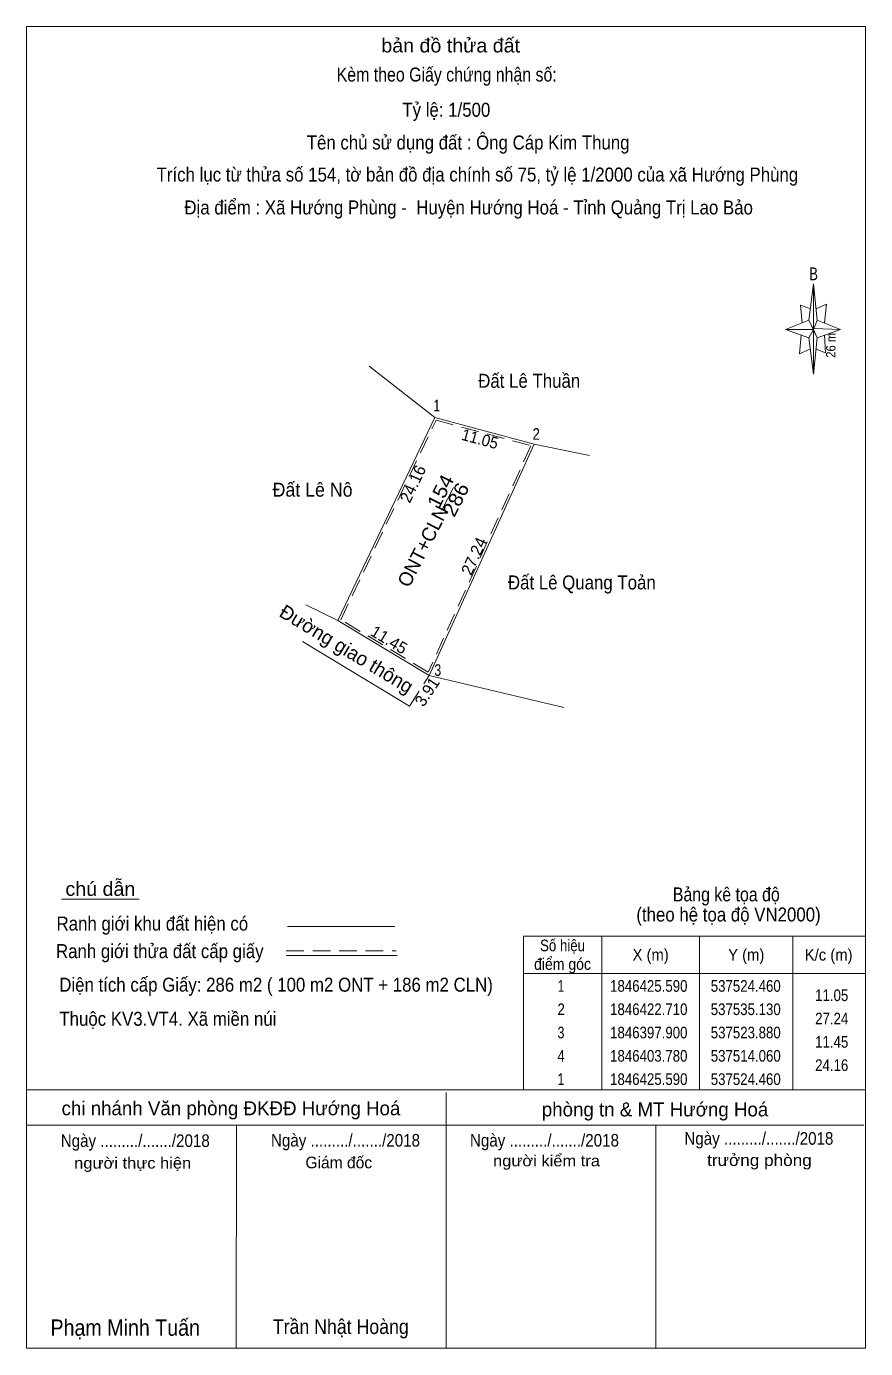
# Model space of a CAD drawing. Header units: metres. Extents: x 536922 to 537571, y 1846317 to 1846468.
# Drawn here: x 537480.7 to 537570.7, y 1846325.7 to 1846467.5 of the extents above; entities that cross this region are included whole.
import ezdxf
from ezdxf.enums import TextEntityAlignment as Align

# ---------------------------------------------------------------- set-up
doc = ezdxf.new("R2010")
doc.units = ezdxf.units.M
doc.header["$LTSCALE"] = 0.63
doc.linetypes.add('DOTTED', pattern=[1.5, 0.3, -1.2])
doc.linetypes.add('MEDIUM_DASHED', pattern=[4.5, 3, -1.5])
for name, color, linetype, lineweight in [('1', 7, 'DOTTED', 13), ('10', 7, 'Continuous', 13), ('11', 7, 'Continuous', 13), ('17', 7, 'Continuous', 13), ('6', 7, 'Continuous', 13), ('63', 7, 'Continuous', 13)]:
    doc.layers.add(name, color=color, linetype=linetype, lineweight=lineweight)

msp = doc.modelspace()

# ---------------------------------------------------------------- linework, layer by layer
at = {"layer": '1', "linetype": 'MEDIUM_DASHED'}
msp.add_lwpolyline([(537524.6, 1846425.29), (537534.78, 1846422.55), (537523.77, 1846398.26), (537514.38, 1846403.88)], close=True, dxfattribs=at)
at = {"layer": '10'}
for p, q in [((537514.06, 1846403.78), (537524.46, 1846425.59)), ((537535.13, 1846422.71), (537523.88, 1846397.9)), ((537523.88, 1846397.9), (537514.06, 1846403.78)), ((537521.77, 1846394.61), (537510.29, 1846401.55)), ((537538.32, 1846394.46), (537523.88, 1846397.9))]:
    msp.add_line(p, q, dxfattribs=at)
at = {"layer": '10', "linetype": 'MEDIUM_DASHED'}
msp.add_line((537521.77, 1846394.61), (537523.88, 1846397.9), dxfattribs=at)
at = {"layer": '10'}
msp.add_lwpolyline([(537541.07, 1846421.49), (537535.13, 1846422.71), (537524.46, 1846425.59), (537517.42, 1846431.07)], dxfattribs=at)
at = {"layer": '11'}
msp.add_line((537525.22, 1846415.62), (537526.47, 1846418.08), dxfattribs=at)
at = {"layer": '17'}
msp.add_line((537484.42, 1846373.91), (537492.76, 1846373.91), dxfattribs=at)
for points in [[(537525.67, 1846325.7), (537525.67, 1846325.73), (537525.69, 1846353.17)], [(537503.17, 1846325.72), (537503.17, 1846325.73), (537503.19, 1846349.63)], [(537548.17, 1846325.68), (537548.17, 1846325.73), (537548.19, 1846349.63)]]:
    msp.add_lwpolyline(points, dxfattribs=at)
at = {"layer": '6'}
for p, q in [((537480.67, 1846325.73), (537480.67, 1846467.53)), ((537564.58, 1846436.02), (537565.08, 1846439.92)), ((537565.48, 1846436.02), (537567.98, 1846435.02)), ((537564.58, 1846434.12), (537562.08, 1846435.02)), ((537565.48, 1846434.12), (537565.08, 1846430.22)), ((537566.28, 1846434.42), (537566.38, 1846432.52)), ((537566.38, 1846432.52), (537565.38, 1846432.92)), ((537508.68, 1846370.98), (537520.18, 1846370.98)), ((537508.53, 1846367.86), (537520.43, 1846367.86)), ((537480.67, 1846353.43), (537570.67, 1846353.43)), ((537480.67, 1846349.63), (537570.47, 1846349.63)), ((537570.67, 1846325.73), (537480.67, 1846325.73))]:
    msp.add_line(p, q, dxfattribs=at)
at = {"layer": '6', "linetype": 'MEDIUM_DASHED'}
msp.add_line((537508.54, 1846368.35), (537520.34, 1846368.35), dxfattribs=at)
at = {"layer": '6'}
for points in [[(537480.67, 1846467.53), (537570.67, 1846467.53), (537570.67, 1846325.73)], [(537564.78, 1846437.22), (537563.68, 1846437.62), (537563.88, 1846435.72)], [(537565.38, 1846437.22), (537566.48, 1846437.72), (537566.28, 1846435.72)], [(537565.08, 1846435.02), (537564.58, 1846436.02), (537562.08, 1846435.02)], [(537565.08, 1846435.02), (537565.48, 1846434.12), (537567.98, 1846435.02)], [(537563.78, 1846434.42), (537563.58, 1846432.42), (537564.68, 1846432.92)]]:
    msp.add_lwpolyline(points, dxfattribs=at)
for points in [[(537565.08, 1846439.92), (537565.48, 1846436.02), (537565.08, 1846435.02)], [(537565.08, 1846435.02), (537562.08, 1846435.02), (537564.58, 1846436.02), (537565.48, 1846434.12), (537567.98, 1846435.02), (537565.08, 1846435.12)], [(537565.08, 1846435.02), (537565.08, 1846430.22), (537564.58, 1846434.12)]]:
    msp.add_lwpolyline(points, close=True, dxfattribs=at)
at = {"layer": '63'}
for p, q in [((537510.64, 1846405.47), (537514.06, 1846403.78)), ((537542.37, 1846369.93), (537542.37, 1846353.43)), ((537552.87, 1846369.93), (537552.87, 1846353.43)), ((537562.87, 1846369.93), (537562.87, 1846353.43)), ((537533.97, 1846365.93), (537570.67, 1846365.93))]:
    msp.add_line(p, q, dxfattribs=at)
msp.add_lwpolyline([(537533.97, 1846369.93), (537570.67, 1846369.93), (537570.67, 1846353.43), (537533.97, 1846353.43)], close=True, dxfattribs=at)

# ---------------------------------------------------------------- texts
at = {"layer": '11'}
for s, width, p in [('Đất Lê Thuần', 0.9, (537534.595, 1846428.76)), ('Đất Lê Nô', 0.95, (537511.36, 1846417.08)), ('Đất Lê Quang Toản', 0.9, (537540.24, 1846407.13))]:
    msp.add_text(s, height=1.5, dxfattribs=dict(at, width=width)).set_placement(p, align=Align.CENTER)
at = {"layer": '11', "width": 1.1}
for s, p in [('154', (537525.7432, 1846417.3084)), ('286', (537527.3906, 1846416.4234))]:
    msp.add_text(s, height=1.5, rotation=62.903, dxfattribs=at).set_placement(p, align=Align.CENTER)
at = {"layer": '11'}
for s, rotation, p in [('ONT+CLN', 62.903, (537523.8593, 1846411.4184)), ('Đường giao thông', 328.846, (537514.612, 1846400.0977))]:
    msp.add_text(s, height=1.5, rotation=rotation, dxfattribs=at).set_placement(p, align=Align.CENTER)
at = {"layer": '6'}
for s, height, width, p in [('bản đồ thửa đất', 1.5, 1.05, (537526.17, 1846464.74)), ('Kèm theo Giấy chứng nhận số:', 1.5, 0.85, (537525.745, 1846461.62)), ('Tỷ lệ: 1/500', 1.5, 0.9, (537525.705, 1846457.84)), ('Tên chủ sử dụng đất : Ông Cáp Kim Thung', 1.5, 0.9, (537528.045, 1846454.33)), ('Trích lục từ thửa số 154, tờ bản đồ địa chính số 75, tỷ lệ 1/2000 của xã Hướng Phùng', 1.5, 0.9, (537529.035, 1846450.89)), ('Địa điểm : Xã Hướng Phùng -  Huyện Hướng Hoá - Tỉnh Quảng Trị Lao Bảo', 1.5, 0.9, (537528.1, 1846447.36)), ('B', 1.378, 0.75, (537565.1, 1846440.3)), ('chú dẫn', 1.5, 1.05, (537488.6, 1846374.25)), ('Bảng kê tọa độ ', 1.5, 0.85, (537555.97, 1846373.66)), ('Ranh giới khu đất hiện có ', 1.5, 0.9, (537494.425, 1846370.53)), ('(theo hệ tọa độ VN2000)', 1.5, 0.9, (537555.97, 1846371.5)), ('Ranh giới thửa đất cấp giấy', 1.5, 0.9, (537494.97, 1846367.57)), ('Ngày ........./......./2018', 1.35, 0.9, (537492.34, 1846347.31)), ('Ngày ........./......./2018', 1.35, 0.9, (537514.89, 1846347.35)), ('Ngày ........./......./2018', 1.35, 0.9, (537536.23, 1846347.35)), ('Ngày ........./......./2018', 1.35, 0.9, (537559.23, 1846347.55)), ('người kiểm tra', 1.2, 1.1, (537536.45, 1846345.23)), ('trưởng phòng', 1.25, 1.1, (537559.285, 1846345.27)), ('người thực hiện', 1.2, 1.1, (537492.065, 1846344.99)), ('Phạm Minh Tuấn', 1.75, 0.9, (537491.265, 1846327.05)), ('Trần Nhật Hoàng', 1.58, 0.9, (537514.385, 1846327.24))]:
    msp.add_text(s, height=height, dxfattribs=dict(at, width=width)).set_placement(p, align=Align.CENTER)
at = {"layer": '6', "width": 0.9}
msp.add_text('26 m', height=0.9996, rotation=89.004, dxfattribs=at).set_placement((537567.4529, 1846433.3163), align=Align.CENTER)
for s, p in [('Diện tích cấp Giấy: 286 m2 ( 100 m2 ONT + 186 m2 CLN)', (537484.19, 1846363.97)), ('Thuộc KV3.VT4. Xã miền núi', (537484.2, 1846360.31))]:
    msp.add_text(s, height=1.5, dxfattribs=at).set_placement(p)
at = {"layer": '6'}
for s, height, p in [('chi nhánh Văn phòng ĐKĐĐ Hướng Hoá', 1.5, (537502.605, 1846350.71)), ('phòng tn & MT Hướng Hoá', 1.5, (537548.09, 1846350.59)), ('Giám đốc', 1.25, (537514.17, 1846345.02))]:
    msp.add_text(s, height=height, dxfattribs=at).set_placement(p, align=Align.CENTER)
at = {"layer": '63'}
for s, width, p in [(' 1', 0.75, (537525.03, 1846426.23)), (' 2', 0.85, (537535.74, 1846423.18)), (' 3', 0.8, (537525.16, 1846397.85)), ('11.05', 0.85, (537568.82, 1846362.96)), ('27.24', 0.85, (537568.82, 1846360.46)), ('11.45', 0.85, (537568.82, 1846357.96)), ('24.16', 0.85, (537568.82, 1846355.46))]:
    msp.add_text(s, height=1.25, dxfattribs=dict(at, width=width)).set_placement(p, align=Align.RIGHT)
at = {"layer": '63', "width": 0.95}
msp.add_text('11.05', height=1.25, rotation=344.895, dxfattribs=at).set_placement((537529.1621, 1846422.6793), align=Align.CENTER)
at = {"layer": '63'}
for s, rotation, p in [('24.16', 64.506, (537522.6789, 1846418.186)), ('27.24', 65.608, (537529.2369, 1846410.4419)), ('11.45', 329.088, (537519.2439, 1846401.1899)), ('3.91', 56.467, (537524.1674, 1846395.7997))]:
    msp.add_text(s, height=1.25, rotation=rotation, dxfattribs=at).set_placement(p, align=Align.CENTER)
for s, width, p in [('Số hiệu', 0.85, (537538.17, 1846368.31)), ('X (m)', 0.95, (537547.62, 1846367.31)), ('Y (m)', 0.95, (537557.875, 1846367.31)), ('K/c (m)', 0.95, (537566.715, 1846367.31)), ('điểm góc', 0.9, (537538.17, 1846366.31)), (' 1', 0.75, (537537.82, 1846363.96)), ('1846425.590', 0.85, (537547.42, 1846363.96)), ('537524.460', 0.85, (537557.82, 1846363.96)), (' 2', 0.85, (537537.825, 1846361.46)), ('1846422.710', 0.85, (537547.42, 1846361.46)), ('537535.130', 0.85, (537557.82, 1846361.46)), (' 3', 0.8, (537537.815, 1846358.96)), ('1846397.900', 0.85, (537547.42, 1846358.96)), ('537523.880', 0.85, (537557.82, 1846358.96)), (' 4', 0.85, (537537.82, 1846356.46)), ('1846403.780', 0.85, (537547.42, 1846356.46)), ('537514.060', 0.85, (537557.82, 1846356.46)), (' 1', 0.75, (537537.82, 1846353.96)), ('1846425.590', 0.85, (537547.42, 1846353.96)), ('537524.460', 0.85, (537557.82, 1846353.96))]:
    msp.add_text(s, height=1.25, dxfattribs=dict(at, width=width)).set_placement(p, align=Align.CENTER)

doc.saveas('drawing.dxf')
